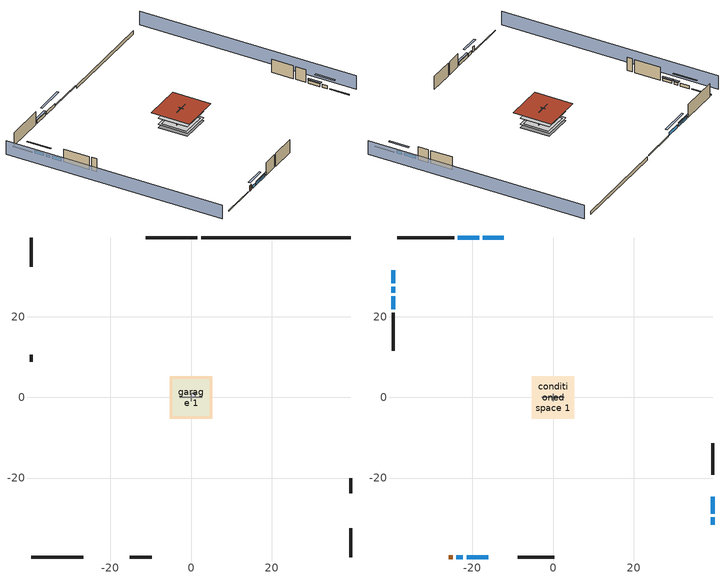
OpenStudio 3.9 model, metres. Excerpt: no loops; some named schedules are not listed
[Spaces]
garage 1
 floor foundation (Slab1 construction): -4.48,-4.48 -4.48,4.48 4.48,4.48 4.48,-4.48 z0
 wall outside (Wall1 construction): 39.63,-23.76 39.63,-20.1 z0.3:5.18
 wall outside (Wall2 construction): -15.18,-39.63 -9.69,-39.63 z0.3:5.18
 wall outside (Wall9 construction): -39.63,10.68 -39.63,8.85 z0.3:5.18
 wall to conditioned space 1 (Wall5 construction Reversed): 2.74,0 -2.74,0 z0.3:5.18
 wall to conditioned space 1 (Wall6 construction Reversed): 0,0.91 0,-0.91 z0.3:5.18
crawlspace - vented 1
 floor foundation (Slab2 construction): -5.33,-5.33 -5.33,5.33 5.33,5.33 5.33,-5.33 z-0.91
 wall outside (RimJoist1 construction): 1.57,39.63 -11.26,39.63 z0.3:0.61
 wall outside (RimJoist2 construction): 39.63,-39.63 39.63,-32.49 z0.3:0.61
 wall outside (RimJoist3 construction): -39.63,-39.63 -26.79,-39.63 z0.3:0.61
 wall outside (RimJoist4 construction): -39.63,39.63 -39.63,32.49 z0.3:0.61
 wall foundation (FoundationWall1 construction): 39.63,39.63 2.5,39.63 z-0.91:0.3
furnace airloop ret air space
 floor adiabatic (AdiabaticConst): 0,0 0,1 1,1 1,0 z0
 wall adiabatic (AdiabaticConst): 0,1 0,0 1,0 1,1 0,1 z0:1
 ceiling adiabatic (AdiabaticConst): 1,0 1,1 0,1 0,0 z1
conditioned space 1
 floor to crawlspace - vented 1 (Floor1 construction): -5.33,-5.33 -5.33,5.33 5.33,5.33 5.33,-5.33 z0.3
 floor to garage 1 (Floor2 construction): -4.48,-4.48 -4.48,4.48 4.48,4.48 4.48,-4.48 z0.3
 floor adiabatic (AdiabaticFloorConstruction): -5.33,-5.33 -5.33,5.33 5.33,5.33 5.33,-5.33 z2.74
 wall outside (Wall3 construction): -24.56,39.63 -38.7,39.63 z0.3:5.18
 wall outside (Wall4 construction): 39.63,-19.17 39.63,-11.31 z0.3:5.18
 wall outside (Wall7 construction): -8.76,-39.63 0.34,-39.63 z0.3:5.18
 wall outside (Wall8 construction): -39.63,21.02 -39.63,11.61 z0.3:5.18
 wall outside (AdiabaticWallConstruction): -12.19,39.63 -17.44,39.63 / -18.37,39.63 -23.63,39.63 / 39.63,-31.56 39.63,-29.8 z0.3:1.46; 39.63,-28.87 39.63,-24.68 z0.3:1.43; -24.02,-39.63 -22.4,-39.63 z0.3:1.4; -21.48,-39.63 -16.11,-39.63 z0.3:1.49; -39.63,31.56 -39.63,28.39 / -39.63,25.12 -39.63,21.95 z0.3:1.37; -39.63,27.47 -39.63,26.05 z0.3:1.25
 wall outside (AdiabaticWallConstruction 1): -25.86,-39.63 -24.95,-39.63 z0.3:2.34
 window (WindowConstruction): -12.19,39.63 -17.44,39.63 z0.3:1.46
 window (WindowConstruction 1): -18.37,39.63 -23.63,39.63 z0.3:1.46
 window (WindowConstruction 2): 39.63,-31.56 39.63,-29.8 z0.3:1.46
 window (WindowConstruction 3): 39.63,-28.87 39.63,-24.69 z0.3:1.43
 window (WindowConstruction 4): -24.02,-39.63 -22.4,-39.63 z0.3:1.4
 window (WindowConstruction 5): -21.47,-39.63 -16.11,-39.63 z0.3:1.49
 window (WindowConstruction 6): -39.63,31.56 -39.63,28.39 z0.3:1.37
 window (WindowConstruction 7): -39.63,27.46 -39.63,26.05 z0.3:1.25
 window (WindowConstruction 8): -39.63,25.12 -39.63,21.95 z0.3:1.37
 door (Door): -25.86,-39.63 -24.95,-39.63 z0.3:2.34
 ceiling adiabatic (AdiabaticFloorConstruction): 5.33,-5.33 5.33,5.33 -5.33,5.33 -5.33,-5.33 z2.74
 roof outside (Roof1 construction): -6.96,6.96 -6.96,-6.96 6.96,-6.96 6.96,6.96 z5.18
shading: -44.2,39.63 -44.2,-39.63 / 44.2,-39.63 44.2,39.63 z0:5.18; -20.19,39.63 -9.45,39.63 -9.45,40.23 -20.19,40.23 z4.21; -23.93,39.63 -18.07,39.63 -18.07,40.23 -23.93,40.23 z1.77; 39.63,-27.06 39.63,-34.31 40.23,-34.31 40.23,-27.06 z4.21; 39.63,-24.38 39.63,-29.17 40.23,-29.17 40.23,-24.38 z1.74; -19.66,-39.63 -26.76,-39.63 -26.76,-40.23 -19.66,-40.23 z4.15; -15.8,-39.63 -21.78,-39.63 -21.78,-40.23 -15.8,-40.23 z1.8; -39.63,25.65 -39.63,34.31 -40.23,34.31 -40.23,25.65 z4.11; -39.63,25.74 -39.63,27.77 -40.23,27.77 -40.23,25.74 z1.55; -39.63,21.65 -39.63,25.42 -40.23,25.42 -40.23,21.65 z1.68
[Site]
Portland Intl Arpt_OR: Latitude {deg}=45.59; Longitude {deg}=-122.6; Time Zone {hr}=-8; Elevation {m}=33; Terrain=Suburbs; Keep Site Location Information=Yes
[Site:GroundTemperature:Shallow]
10.2558, 8.96328, 8.85977, 9.47314, 11.9355, 14.3863, 16.5111, 17.8571, 17.9714, 16.8767, 14.8061, 12.4304
[Site:WaterMainsTemperature]
Calculation Method=Schedule; Temperature Schedule=mains temperature schedule
[Building]
Building 1
[Material] Roughness=Rough
Name | Thickness {m} | Conductivity {W/m-K} | Density {kg/m3} | Specific Heat {J/kg-K} | Thermal Absorptance | Solar Absorptance | Visible Absorptance
asphalt or fiberglass shingles | 0.00635 | 0.162714 | 1121.4 | 1465.45 | 0.9 | 0.85 | 0.85
roof rigid ins; wall rigid ins | 0.051816 | 0.029427 | 32.04 | 1214.23 | 0.9 | 0.7 | 0.7
osb sheathing 0.75 in. | 0.01905 | 0.115458 | 512.64 | 1214.23 | 0.9 | 0.7 | 0.7
roof stud and cavity | 0.2032 | 0.133729 | 78.34581 | 1123.46 | 0.9 | 0.7 | 0.7
gypsum board | 0.0127 | 0.160291 | 801 | 837.4 | 0.9 | 0.6 | 0.6
composite shingle siding | 0.00635 | 0.162714 | 1121.4 | 1465.45 | 0.9 | 0.7 | 0.7
osb sheathing 0.5 in. | 0.0127 | 0.115458 | 512.64 | 1214.23 | 0.9 | 0.7 | 0.7
wall stud and cavity | 0.1397 | 0.348479 | 139.0536 | 1170.24 | 0.9 | 0.6 | 0.6
wall stud and cavity 1 | 0.1397 | 0.207325 | 139.0536 | 1170.24 | 0.9 | 0.7 | 0.7
wall rigid ins 1; wall rigid ins 2 | 0.051816 | 0.029427 | 32.04 | 1214.23
wall stud and cavity 2 | 0.1397 | 0.222524 | 139.0536 | 1170.24 | 0.9 | 0.7 | 0.7
rim joist stud and cavity | 0.0508 | 0.144151 | 50.32683 | 1063.81 | 0.9 | 0.6 | 0.6
floor stud and cavity | 0.1397 | 0.923637 | 92.3553 | 1139.71 | 0.9 | 0.7 | 0.7
floor covering | 0.0127 | 0.0433444 | 54.468 | 1339.84 | 0.9 | 0.6 | 0.6
concrete 4.0 in. | 0.1016 | 1.803125 | 2242.8 | 837.4 | 0.9 | 0.7 | 0.7
concrete 8.0 in. | 0.2032 | 1.803125 | 2242.8 | 837.4 | 0.9 | 0.7 | 0.7
soil 0.5 in. | 0.0127 | 1.3848 | 1842.3 | 418.7 | 0.9 | 0.7 | 0.7
wood siding; wood siding 1 | 0.0254 | 0.102417 | 544.68 | 1172.36
wall rigid ins 3; floor rigid ins | 0.512978 | 0.029427 | 32.04 | 1214.23 | 0.9 | 0.7 | 0.7
wall stud and cavity 3 | 0.0889 | 0.380278 | 52.3479 | 1209.89 | 0.9 | 0.7 | 0.7
door material | 0.04445 | 0.0612267 | 512.64 | 1214.23 | 0.9 | 0.7 | 0.7
floor stud and cavity 1 | 0.1397 | 1.75129 | 37.0049 | 1207.88 | 0.9 | 0.7 | 0.7
wall stud and cavity 4 | 0.0889 | 0.391764 | 83.0341 | 1211.67 | 0.9 | 0.7 | 0.7
furniture material conditioned space 1; furniture material garage 1 | 0.1524 | 0.115458 | 640.8 | 1214.23 | 0.9 | 0.6 | 0.6
[Construction]
Roof1 construction: asphalt or fiberglass shingles, roof rigid ins, osb sheathing 0.75 in., roof stud and cavity, gypsum board
Wall1 construction; Wall2 construction; Wall9 construction: composite shingle siding, osb sheathing 0.5 in., wall stud and cavity
Wall3 construction; Wall4 construction: composite shingle siding, wall rigid ins, osb sheathing 0.5 in., wall stud and cavity 1, gypsum board
Wall5 construction Reversed: gypsum board, wall stud and cavity 2, osb sheathing 0.5 in., wall rigid ins 1
Wall6 construction Reversed: gypsum board, wall stud and cavity 2, osb sheathing 0.5 in., wall rigid ins 2
Wall7 construction; Wall8 construction: composite shingle siding, wall rigid ins 1, osb sheathing 0.5 in., wall stud and cavity 1, gypsum board
RimJoist1 construction; RimJoist2 construction; RimJoist3 construction; RimJoist4 construction: composite shingle siding, rim joist stud and cavity
Floor1 construction; Floor2 construction: floor stud and cavity, osb sheathing 0.75 in., floor covering
Slab1 construction: concrete 4.0 in.
FoundationWall1 construction: concrete 8.0 in.
Slab2 construction: soil 0.5 in.
WindowConstruction; WindowConstruction 1; WindowConstruction 2; WindowConstruction 3; WindowConstruction 4; WindowConstruction 5; WindowConstruction 6; WindowConstruction 7; WindowConstruction 8: WindowMaterial
AdiabaticWallConstruction: wood siding, wall rigid ins 3, wall stud and cavity 3, gypsum board
Door: door material
AdiabaticWallConstruction 1: wood siding 1, wall rigid ins 3, wall stud and cavity 3, gypsum board
AdiabaticFloorConstruction: floor stud and cavity 1, floor rigid ins, osb sheathing 0.75 in., floor covering
PartitionWallConstruction: gypsum board, wall stud and cavity 4, gypsum board
furniture construction conditioned space 1: furniture material conditioned space 1
furniture construction garage 1: furniture material garage 1
AdiabaticConst: Adiabatic
[WindowMaterial:SimpleGlazingSystem]
WindowMaterial: U-Factor {W/m2-K}=4.31528; Solar Heat Gain Coefficient=0.67
[Material:NoMass]
Adiabatic: Roughness=Rough; Thermal Resistance {m2-K/W}=176.1
[ThermalZone] Multiplier=1; Use Ideal Air Loads=No
Name | Volume {m3} | Thermostat
conditioned space | 749.83 | conditioned space temperature setpoint
garage | 195.726
crawlspace - vented | 138.526
furnace airloop ret air zone | 1
[Sizing:Zone] Zone Cooling Design Supply Air Temperature Input Method=SupplyAirTemperature; Zone Cooling Design Supply Air Temperature {C}=14; Zone Cooling Design Supply Air Temperature Difference {deltaC}=11.11; Zone Heating Design Supply Air Temperature Input Method=SupplyAirTemperature; Zone Heating Design Supply Air Temperature {C}=40; Zone Heating Design Supply Air Temperature Difference {deltaC}=11.11; Zone Cooling Design Supply Air Humidity Ratio {kg-H2O/kg-air}=0.0085; Zone Heating Design Supply Air Humidity Ratio {kg-H2O/kg-air}=0.008; Cooling Design Air Flow Method=DesignDay; Heating Design Air Flow Method=DesignDay; Account for Dedicated Outdoor Air System=No; Dedicated Outdoor Air System Control Strategy=NeutralSupplyAir; Dedicated Outdoor Air Low Setpoint Temperature for Design {C}=autosize; Dedicated Outdoor Air High Setpoint Temperature for Design {C}=autosize; Zone Load Sizing Method=Sensible Load Only No Latent Load; Zone Latent Cooling Design Supply Air Humidity Ratio Input Method=HumidityRatioDifference; Zone Cooling Design Supply Air Humidity Ratio Difference {kgWater/kgDryAir}=0.005; Zone Latent Heating Design Supply Air Humidity Ratio Input Method=HumidityRatioDifference; Zone Humidification Design Supply Air Humidity Ratio Difference {kgWater/kgDryAir}=0.005; Sizing Option=Coincident
garage; crawlspace - vented; furnace airloop ret air zone
[Space]
Name | Thermal Zone | Volume {m3}
conditioned space 1 | conditioned space | 749.83
garage 1 | garage | 195.726
crawlspace - vented 1 | crawlspace - vented | 138.526
furnace airloop ret air space | furnace airloop ret air zone
[ThermostatSetpoint:DualSetpoint]
conditioned space temperature setpoint: Heating Setpoint Temperature Schedule=heating setpoint; Cooling Setpoint Temperature Schedule=cooling setpoint; Temperature Difference Between Cutout And Setpoint {deltaC}=0
[Foundation:Kiva] Wall Depth Below Slab {m}=0.2032
Name | Initial Indoor Air Temperature {C} | Wall Height Above Grade {m}
Foundation Kiva 1 | 13.4258 | 0.1016
Foundation Kiva 2 | 8.41658 | 0.3048
[Foundation:Kiva:Settings]
Soil Conductivity {W/m-K}=1.3848; Soil Density {kg/m3}=1842.3; Soil Specific Heat {J/kg-K}=418.7; Ground Solar Absorptivity=0.9; Ground Thermal Absorptivity=0.9; Ground Surface Roughness {m}=0.03; Far-Field Width {m}=40; Deep-Ground Boundary Condition=ZeroFlux; Deep-Ground Depth {m}=40; Minimum Cell Dimension {m}=0.2; Maximum Cell Growth Coefficient=3; Simulation Timestep=Timestep
[SurfaceProperty:ExposedFoundationPerimeter] Exposed Perimeter Calculation Method=TotalExposedPerimeter
Name | Total Exposed Perimeter {m}
Slab1 | 21.9456
Slab2 | 37.12464
[SurfaceProperty:IncidentSolarMultiplier] Incident Solar Multiplier=1; Incident Solar Multiplier Schedule=trans schedule winter=0.85 summer=0.7
Window1; Window2; Window3; Window4; Window5; Window6; Window7; Window8; Window9
[InternalMass:Definition] Design Level Calculation Method=SurfaceArea
Name | Construction | Surface Area {m2}
partition wall mass | PartitionWallConstruction | 307.509
furniture mass conditioned space 1 | furniture construction conditioned space 1 | 123.004
furniture mass garage 1 | furniture construction garage 1 | 8.02682
[InternalMass] Multiplier=1
Name | Internal Mass Definition | Space or SpaceType
partition wall mass | partition wall mass | conditioned space 1
furniture mass conditioned space 1 | furniture mass conditioned space 1 | conditioned space 1
furniture mass garage 1 | furniture mass garage 1 | garage 1
[EnergyManagementSystem:Sensor]
Name | Output Variable or Output Meter Index Key | Output Variable or Output Meter
water_heater_amb_temp; fridge_tin_s_1 | garage | Zone Mean Air Temperature
water_heater_amb_rh | garage | Zone Air Relative Humidity
water_heater_T_set | water heater setpoint | Schedule Value
out_pb_s |  | Site Outdoor Air Barometric Pressure
out_wt_s |  | Site Outdoor Air Humidity Ratio
site_vw_s |  | Site Wind Speed
cool_season | cooling season schedule | Schedule Value
furnace_airloop_AH_MFR_s | Node 15 | System Node Mass Flow Rate
furnace_airloop_AH_VFR_s | Node 15 | System Node Current Density Volume Flow Rate
furnace_airloop_AH_Tout_s | Node 15 | System Node Temperature
furnace_airloop_AH_Wout_s | Node 15 | System Node Humidity Ratio
furnace_airloop_RA_T_s | Node 18 | System Node Temperature
furnace_airloop_Ra_W_s | Node 18 | System Node Humidity Ratio
furnace_airloop_0_DZ_T_s | crawlspace - vented | Zone Air Temperature
furnace_airloop_0_DZ_W_s | crawlspace - vented | Zone Mean Air Humidity Ratio
natural_vent_s | natural vent schedule | Schedule Value
htg_sp_s | heating setpoint | Schedule Value
clg_sp_s | cooling setpoint | Schedule Value
mech_vent_range_fan_0_sch_s | mech vent range fan 0 schedule | Schedule Value
mech_vent_bath_fan_0_sch_s | mech vent bath fan 0 schedule | Schedule Value
clothes_dryer_exhaust_0_sch_s | clothes_dryer | Schedule Value
site_temp | Environment | Site Outdoor Air Drybulb Temperature
discharge_sch_sensor | electric_vehicle_discharging | Schedule Value
charge_sch_sensor | electric_vehicle_charging | Schedule Value
soc_sensor | Vehicle1 li ion | Electric Storage Charge Fraction
htg_load_cond |  | Heating:EnergyTransfer:Zone:CONDITIONED SPACE
clg_load_cond |  | Cooling:EnergyTransfer:Zone:CONDITIONED SPACE
htg_load_duct |  | Heating:EnergyTransfer:Zone:FURNACE AIRLOOP RET AIR ZONE
clg_load_duct |  | Cooling:EnergyTransfer:Zone:FURNACE AIRLOOP RET AIR ZONE
s_conv | Floor1 | Surface Inside Face Convection Heat Gain Energy
s_ig | Floor1 | Surface Inside Face Internal Gains Radiation Heat Gain Energy
s_sol | Floor1 | Surface Inside Face Solar Radiation Heat Gain Energy
s_lgt | Floor1 | Surface Inside Face Lights Radiation Heat Gain Energy
s_surf | Floor1 | Surface Inside Face Net Surface Thermal Radiation Heat Gain Energy
s_conv_1 | Floor2 | Surface Inside Face Convection Heat Gain Energy
s_ig_1 | Floor2 | Surface Inside Face Internal Gains Radiation Heat Gain Energy
s_sol_1 | Floor2 | Surface Inside Face Solar Radiation Heat Gain Energy
s_lgt_1 | Floor2 | Surface Inside Face Lights Radiation Heat Gain Energy
s_surf_1 | Floor2 | Surface Inside Face Net Surface Thermal Radiation Heat Gain Energy
s_conv_2 | inferred conditioned ceiling | Surface Inside Face Convection Heat Gain Energy
s_ig_2 | inferred conditioned ceiling | Surface Inside Face Internal Gains Radiation Heat Gain Energy
s_sol_2 | inferred conditioned ceiling | Surface Inside Face Solar Radiation Heat Gain Energy
s_lgt_2 | inferred conditioned ceiling | Surface Inside Face Lights Radiation Heat Gain Energy
s_surf_2 | inferred conditioned ceiling | Surface Inside Face Net Surface Thermal Radiation Heat Gain Energy
s_conv_3 | inferred conditioned floor | Surface Inside Face Convection Heat Gain Energy
s_ig_3 | inferred conditioned floor | Surface Inside Face Internal Gains Radiation Heat Gain Energy
s_sol_3 | inferred conditioned floor | Surface Inside Face Solar Radiation Heat Gain Energy
s_lgt_3 | inferred conditioned floor | Surface Inside Face Lights Radiation Heat Gain Energy
s_surf_3 | inferred conditioned floor | Surface Inside Face Net Surface Thermal Radiation Heat Gain Energy
s_conv_4 | Roof1 | Surface Inside Face Convection Heat Gain Energy
s_ig_4 | Roof1 | Surface Inside Face Internal Gains Radiation Heat Gain Energy
s_sol_4 | Roof1 | Surface Inside Face Solar Radiation Heat Gain Energy
s_lgt_4 | Roof1 | Surface Inside Face Lights Radiation Heat Gain Energy
s_surf_4 | Roof1 | Surface Inside Face Net Surface Thermal Radiation Heat Gain Energy
ss_sol | Door1 | Surface Inside Face Solar Radiation Heat Gain Energy
ss_lgt | Door1 | Surface Inside Face Lights Radiation Heat Gain Energy
ss_conv | Door1 | Surface Inside Face Convection Heat Gain Energy
ss_ig | Door1 | Surface Inside Face Internal Gains Radiation Heat Gain Energy
ss_surf | Door1 | Surface Inside Face Net Surface Thermal Radiation Heat Gain Energy
ss_conv_1 | Window1 | Surface Inside Face Convection Heat Gain Energy
ss_ig_1 | Window1 | Surface Inside Face Internal Gains Radiation Heat Gain Energy
ss_surf_1 | Window1 | Surface Inside Face Net Surface Thermal Radiation Heat Gain Energy
ss_trans_in | Window1 | Surface Window Transmitted Solar Radiation Rate
ss_back_out | Window1 | Surface Window Shortwave from Zone Back Out Window Heat Transfer Rate
ss_trans_out | Window1 | Surface Inside Face Initial Transmitted Diffuse Transmitted Out Window Solar Radiation Rate
ss_conv_2 | Window2 | Surface Inside Face Convection Heat Gain Energy
ss_ig_2 | Window2 | Surface Inside Face Internal Gains Radiation Heat Gain Energy
ss_surf_2 | Window2 | Surface Inside Face Net Surface Thermal Radiation Heat Gain Energy
ss_trans_in_1 | Window2 | Surface Window Transmitted Solar Radiation Rate
ss_back_out_1 | Window2 | Surface Window Shortwave from Zone Back Out Window Heat Transfer Rate
ss_trans_out_1 | Window2 | Surface Inside Face Initial Transmitted Diffuse Transmitted Out Window Solar Radiation Rate
ss_conv_3 | Window3 | Surface Inside Face Convection Heat Gain Energy
ss_ig_3 | Window3 | Surface Inside Face Internal Gains Radiation Heat Gain Energy
ss_surf_3 | Window3 | Surface Inside Face Net Surface Thermal Radiation Heat Gain Energy
ss_trans_in_2 | Window3 | Surface Window Transmitted Solar Radiation Rate
ss_back_out_2 | Window3 | Surface Window Shortwave from Zone Back Out Window Heat Transfer Rate
ss_trans_out_2 | Window3 | Surface Inside Face Initial Transmitted Diffuse Transmitted Out Window Solar Radiation Rate
ss_conv_4 | Window4 | Surface Inside Face Convection Heat Gain Energy
ss_ig_4 | Window4 | Surface Inside Face Internal Gains Radiation Heat Gain Energy
[ElectricEquipment:Definition] Design Level Calculation Method=EquipmentLevel
Name | Design Level {W} | Fraction Latent | Fraction Radiant | Fraction Lost
ceiling fan | 18.2275 | 0 | 0.558 | 0
clothes washer | 243.133 | 0.03 | 0.162 | 0.7
clothes dryer | 2742.59 | 0.015 | 0.081 | 0.85
dishwasher | 880.277 | 0.3 | 0.18 | 0.4
fridge | 45.9075 | 0 | 0.6 | 0
fridge 2 | 239.242 | 0 | 0.6 | 0
cooking range | 104.09 | 0.16 | 0.384 | 0.2
misc tv | 1255.59 | 0 | 0.6 | 0
misc plug loads | 1079.43 | 0.021 | 0.558 | 0.049
whole house fan; mech vent house fan | 0 | 0 | 0 | 1
mech vent house fan cfis | 0 | 0 | 0 | 0
mech vent range fan 0; mech vent bath fan 0 | 30 | 0 | 0 | 1
[ElectricEquipment]
Name | Electric Equipment Definition | Space or SpaceType | Schedule
ceiling fan | ceiling fan | conditioned space 1 | ceiling_fan
clothes washer | clothes washer | conditioned space 1 | clothes_washer
clothes dryer | clothes dryer | conditioned space 1 | clothes_dryer
dishwasher | dishwasher | conditioned space 1 | dishwasher
fridge | fridge | conditioned space 1 | fridge schedule
fridge 1 | fridge 2 | garage 1 | fridge schedule 1
cooking range | cooking range | conditioned space 1 | cooking_range
misc tv | misc tv | conditioned space 1 | plug_loads_tv
misc plug loads | misc plug loads | conditioned space 1 | plug_loads_other
whole house fan | whole house fan | conditioned space 1 | Always On Discrete
mech vent house fan | mech vent house fan | conditioned space 1 | mech vent house fan schedule
mech vent house fan cfis | mech vent house fan cfis | conditioned space 1 | mech vent house fan cfis schedule
mech vent range fan 0 | mech vent range fan 0 | conditioned space 1 | mech vent range fan 0 schedule
mech vent bath fan 0 | mech vent bath fan 0 | conditioned space 1 | mech vent bath fan 0 schedule
[OtherEquipment:Definition] Design Level Calculation Method=EquipmentLevel
Name | Design Level {W} | Fraction Latent | Fraction Radiant | Fraction Lost
water heater sens; furnace airloop_0 SupSensLkToCond; furnace airloop_0 SupCondToLv; furnace airloop_0 RetCondToRP; furnace airloop_0 RetSensLkToRP; furnace airloop_0 SupCondToDZ; furnace airloop_0 RetCondToDZ; furnace airloop_0 SupSensLkToDZ; mech vent house fan sensible load | 0 | 0 | 0 | 0
water heater lat; furnace airloop_0 SupLatLkToCond; furnace airloop_0 RetLatLkToRP; furnace airloop_0 SupLatLkToDZ; mech vent house fan latent load | 0 | 1 | 0 | 0
water heater energy adjustment1 | 0.01 | 0 | 0 | 1
clothes dryer 2 | 0 | 0.015 | 0.081 | 0.85
cooking range 2 | 3050.57 | 0.16 | 0.384 | 0.2
misc fireplace | 676.257 | 0.1 | 0.3 | 0.4
general water use sensible | -98.09 | 0 | 0.6 | 0
general water use latent | 99.529 | 1 | 0 | 0
[OtherEquipment]
Name | Other Equipment Definition | Space or SpaceType | Schedule | Fuel Type
water heater sens | water heater sens | garage 1 | Always On Discrete
water heater lat | water heater lat | garage 1 | Always On Discrete
water heater energy adjustment1 | water heater energy adjustment1 | garage 1 | Always On Discrete | Electricity
clothes dryer 1 | clothes dryer 2 | conditioned space 1 | clothes_dryer | Electricity
cooking range 1 | cooking range 2 | conditioned space 1 | cooking_range | NaturalGas
misc fireplace | misc fireplace | conditioned space 1 | misc fireplace schedule | NaturalGas
general water use sensible | general water use sensible | conditioned space 1 | general water use schedule
general water use latent | general water use latent | conditioned space 1 | general water use schedule
furnace airloop_0 SupSensLkToCond | furnace airloop_0 SupSensLkToCond | conditioned space 1 | Always On Discrete
furnace airloop_0 SupLatLkToCond | furnace airloop_0 SupLatLkToCond | conditioned space 1 | Always On Discrete
furnace airloop_0 SupCondToLv | furnace airloop_0 SupCondToLv | conditioned space 1 | Always On Discrete
furnace airloop_0 RetCondToRP | furnace airloop_0 RetCondToRP | furnace airloop ret air space | Always On Discrete
furnace airloop_0 RetSensLkToRP | furnace airloop_0 RetSensLkToRP | furnace airloop ret air space | Always On Discrete
furnace airloop_0 RetLatLkToRP | furnace airloop_0 RetLatLkToRP | furnace airloop ret air space | Always On Discrete
furnace airloop_0 SupCondToDZ | furnace airloop_0 SupCondToDZ | crawlspace - vented 1 | Always On Discrete
furnace airloop_0 RetCondToDZ | furnace airloop_0 RetCondToDZ | crawlspace - vented 1 | Always On Discrete
furnace airloop_0 SupSensLkToDZ | furnace airloop_0 SupSensLkToDZ | crawlspace - vented 1 | Always On Discrete
furnace airloop_0 SupLatLkToDZ | furnace airloop_0 SupLatLkToDZ | crawlspace - vented 1 | Always On Discrete
mech vent house fan sensible load | mech vent house fan sensible load | conditioned space 1 | Always On Discrete
mech vent house fan latent load | mech vent house fan latent load | conditioned space 1 | Always On Discrete
[WaterUse:Equipment:Definition]
Name | Peak Flow Rate {m3/s}
clothes washer | 2.06712e-06
dishwasher | 5.485e-06
[Lights:Definition] Design Level Calculation Method=LightingLevel; Fraction Radiant=0.6; Fraction Visible=0.2; Return Air Fraction=0
Name | Lighting Level {W}
interior lighting | 398.741
garage lighting | 8.16935
[Lights] Fraction Replaceable=1
Name | Lights Definition | Space or SpaceType | Schedule
interior lighting | interior lighting | conditioned space 1 | lighting_interior
garage lighting | garage lighting | garage 1 | lighting_garage
[Exterior:Lights:Definition]
exterior lighting: Design Level {W}=10.1836
[Exterior:Lights]
exterior lighting: Exterior Lights Definition=exterior lighting; Schedule=exterior lighting schedule
[People:Definition]
occupants: Number of People Calculation Method=People; Number of People {people}=5; Fraction Radiant=0.314171; Sensible Heat Fraction=0.56303; Carbon Dioxide Generation Rate {m3/s-W}=0; Enable ASHRAE 55 Comfort Warnings=No; Mean Radiant Temperature Calculation Type=EnclosureAveraged
[People]
occupants: People Definition=occupants; Space or SpaceType=conditioned space 1; Number of People Schedule=occupants; Activity Level Schedule=occupants activity schedule; Multiplier=1
[ZoneMixing] Schedule=Always On Continuous; Design Flow Rate Calculation Method=Flow/Zone; Design Flow Rate {m3/s}=0
Name | Zone or Space | Source Zone or Space
furnace airloop_0 ZoneMixDZToCond mix | conditioned space | crawlspace - vented
furnace airloop_0 ZoneMixCondToDZ mix | crawlspace - vented | conditioned space
[SpaceInfiltration:DesignFlowRate] Schedule=Always On Discrete
Name | Space or SpaceType | Design Flow Rate Calculation Method | Design Flow Rate {m3/s} | Air Changes per Hour {1/hr} | Constant Term Coefficient | Temperature Term Coefficient | Velocity Term Coefficient | Velocity Squared Term Coefficient
natural vent flow; whole house fan flow; infil flow | conditioned space 1 | Flow/Space | 0
infil crawlspace - vented 1 | crawlspace - vented 1 | AirChanges/Hour |  | 2.6013 | 1 | 0 | 0 | 0
crawlspace_vented 1 duct leakage imbalance infil flow | crawlspace - vented 1 | Flow/Space | 0
[SpaceInfiltration:EffectiveLeakageArea]
infil garage 1: Space or SpaceType=garage 1; Schedule=Always On Discrete; Effective Air Leakage Area {cm2}=285.429; Stack Coefficient=0.000129147; Wind Coefficient=4.64657e-05
